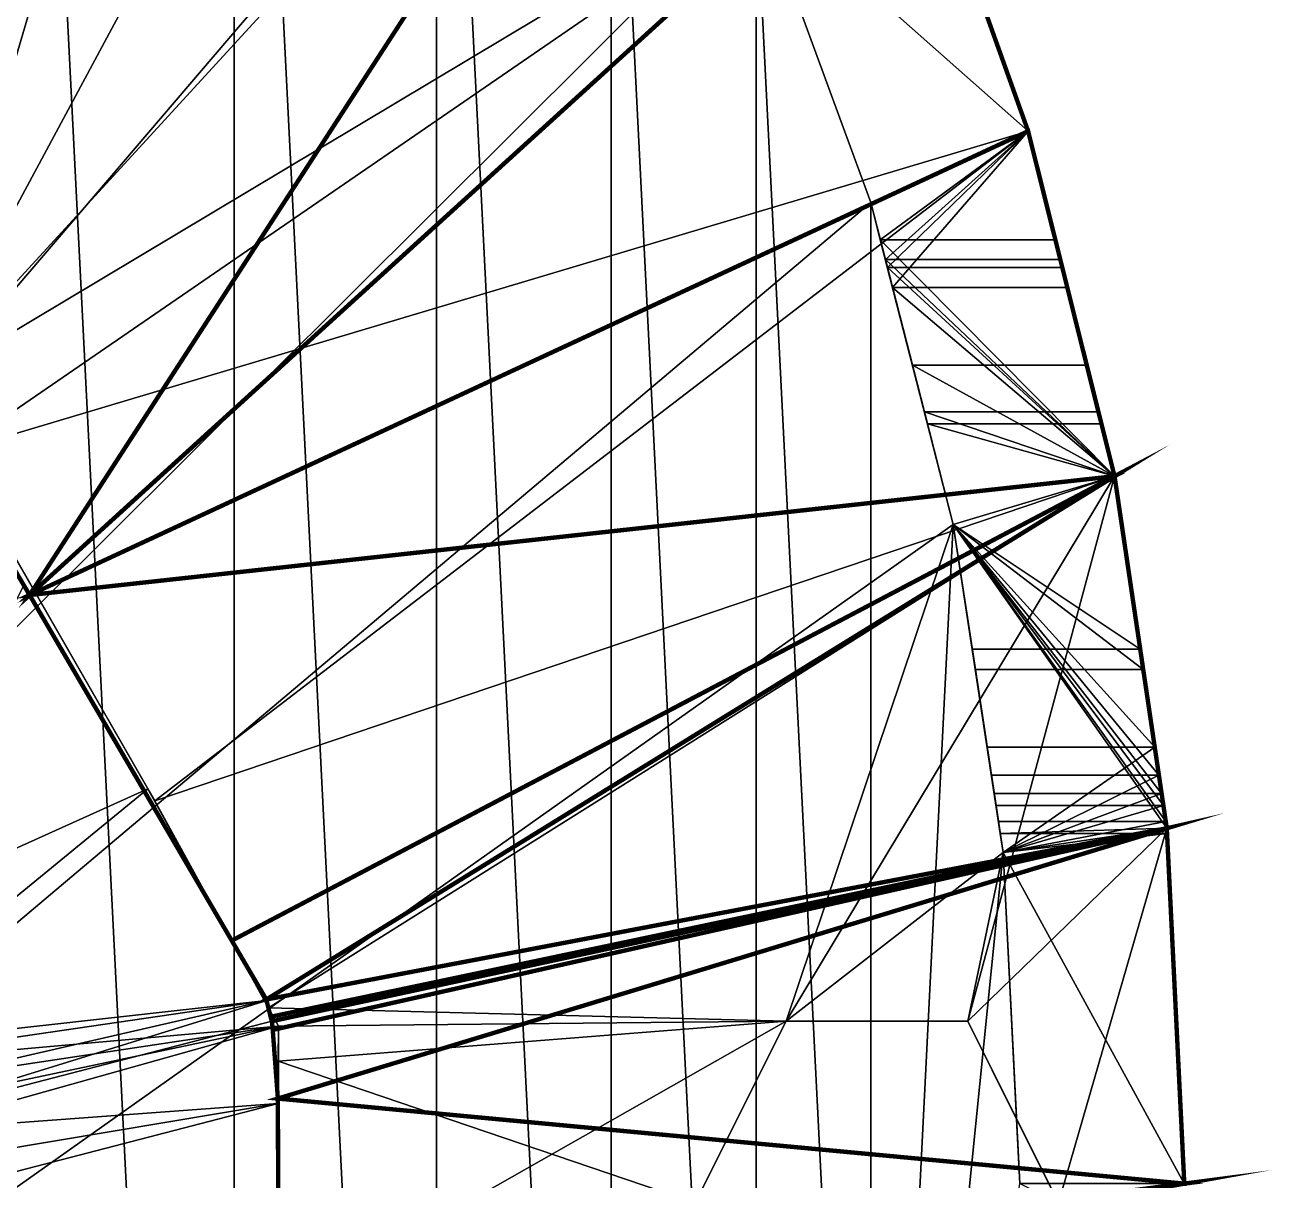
# Model space of a CAD drawing. Extents: x 4.6 to 28.8, y 0.1 to 46.7.
# Drawn here: x 20.75 to 28.78, y 23.49 to 30.93 of the extents above; entities that cross this region are included whole.
import ezdxf

# ---------------------------------------------------------------- set-up
doc = ezdxf.new("R2010")
doc.units = 0
doc.layers.get('0').update_dxf_attribs({"linetype": 'CONTINUOUS'})

msp = doc.modelspace()

# ---------------------------------------------------------------- linework, layer by layer
at = {"color": 252, "const_width": 0.0283}
for points in [[(20.7766, 27.2615), (16.766, 34.0328), (25.4545, 34.4781), (20.7766, 27.2615)], [(26.4344, 32.4062), (20.7766, 27.2615), (25.4545, 34.4781), (26.4344, 32.4062)], [(26.4344, 32.4062), (27.2065, 30.2487), (20.7766, 27.2615), (26.4344, 32.4062)], [(27.2065, 30.2487), (27.763, 28.0266), (20.7766, 27.2615), (27.2065, 30.2487)], [(22.3006, 24.6568), (22.0783, 25.0359), (27.763, 28.0266), (22.3006, 24.6568)], [(22.0783, 25.0359), (20.7766, 27.2615), (27.763, 28.0266), (22.0783, 25.0359)], [(27.763, 28.0266), (28.0993, 25.7593), (22.3006, 24.6568), (27.763, 28.0266)], [(22.3752, 24.0189), (22.3422, 24.4608), (28.0993, 25.7593), (22.3752, 24.0189)], [(22.3285, 24.5454), (22.3006, 24.6568), (28.0993, 25.7593), (22.3285, 24.5454)], [(28.0993, 25.7593), (28.2121, 23.471), (22.3752, 24.0189), (28.0993, 25.7593)], [(22.3366, 24.5171), (22.3285, 24.5454), (28.0993, 25.7593), (22.3366, 24.5171)], [(22.3422, 24.4608), (22.3366, 24.5171), (28.0993, 25.7593), (22.3422, 24.4608)], [(22.3791, 22.7133), (22.3752, 24.0189), (28.2121, 23.471), (22.3791, 22.7133)], [(22.3809, 22.4179), (22.3791, 22.7133), (28.2121, 23.471), (22.3809, 22.4179)]]:
    msp.add_lwpolyline(points, dxfattribs=at)
at = {"color": 252}
for points in [[(22.093, 9.6636, 1.9435), (20.6243, 38.8608, 1.9435), (20.6243, 8.0812, 1.9435), (22.093, 9.6636, 1.9435)], [(20.6243, 38.8608, 1.9435), (22.093, 9.6636, 1.9435), (22.093, 37.2785, 1.9435), (20.6243, 38.8608, 1.9435)], [(20.0584, 28.5908, 85.6156), (22.9118, 38.2841, 85.6156), (15.1394, 37.0901, 85.6156), (20.0584, 28.5908, 85.6156)], [(22.9118, 38.2841, 85.6156), (20.0584, 28.5908, 85.6156), (24.2769, 36.4433, 85.6156), (22.9118, 38.2841, 85.6156)], [(23.3966, 11.379, 1.9435), (22.093, 37.2785, 1.9435), (22.093, 9.6636, 1.9435), (23.3966, 11.379, 1.9435)], [(22.093, 37.2785, 1.9435), (23.3966, 11.379, 1.9435), (23.3966, 35.5631, 1.9435), (22.093, 37.2785, 1.9435)], [(25.4545, 34.4781, 85.6156), (24.2769, 36.4433, 85.6156), (20.0584, 28.5908, 85.6156), (25.4545, 34.4781, 85.6156)], [(24.5205, 33.7309, 83.6713), (8.1765, 14.5904, 83.6713), (23.3966, 35.5631, 83.6713), (24.5205, 33.7309, 83.6713)], [(24.5205, 13.2112, 1.9435), (23.3966, 35.5631, 1.9435), (23.3966, 11.379, 1.9435), (24.5205, 13.2112, 1.9435)], [(23.3966, 35.5631, 1.9435), (24.5205, 13.2112, 1.9435), (24.5205, 33.7309, 1.9435), (23.3966, 35.5631, 1.9435)], [(26.4344, 32.4062, 85.6156), (25.4545, 34.4781, 85.6156), (20.0584, 28.5908, 85.6156), (26.4344, 32.4062, 85.6156)], [(20.7766, 27.2615, 0), (20.7395, 27.3245, 0.7838), (16.766, 34.0328, 0), (20.7766, 27.2615, 0)], [(25.4561, 31.7999, 83.6713), (8.1765, 14.5904, 83.6713), (24.5205, 33.7309, 83.6713), (25.4561, 31.7999, 83.6713)], [(25.4561, 15.1422, 1.9435), (24.5205, 33.7309, 1.9435), (24.5205, 13.2112, 1.9435), (25.4561, 15.1422, 1.9435)], [(24.5205, 33.7309, 1.9435), (25.4561, 15.1422, 1.9435), (25.4561, 31.7999, 1.9435), (24.5205, 33.7309, 1.9435)], [(20.0584, 28.5908, 85.6156), (20.2912, 28.1839, 85.6156), (26.4344, 32.4062, 85.6156), (20.0584, 28.5908, 85.6156)], [(27.2065, 30.2487, 85.6156), (26.4344, 32.4062, 85.6156), (20.2912, 28.1839, 85.6156), (27.2065, 30.2487, 85.6156)], [(25.4561, 31.7999, 62.1618), (26.4344, 32.4062, 62.1495), (27.2065, 30.2487, 62.1933), (25.4561, 31.7999, 62.1618)], [(26.4344, 32.4062, 53.5308), (25.4561, 31.7999, 53.5432), (27.2065, 30.2487, 53.5747), (26.4344, 32.4062, 53.5308)], [(27.2065, 30.2487, 52.4248), (25.4561, 31.7999, 52.3933), (26.4344, 32.4062, 52.381), (27.2065, 30.2487, 52.4248)], [(26.4344, 32.4062, 43.7628), (25.4561, 31.7999, 43.775), (27.2065, 30.2487, 43.8063), (26.4344, 32.4062, 43.7628)], [(27.2065, 30.2487, 53.5747), (27.2065, 30.2487, 52.4248), (26.4344, 32.4062, 53.5308), (27.2065, 30.2487, 53.5747)], [(27.2065, 30.2487, 85.6156), (27.2065, 30.2487, 62.1933), (26.4344, 32.4062, 85.6156), (27.2065, 30.2487, 85.6156)], [(26.4344, 32.4062, 62.1495), (26.4344, 32.4062, 85.6156), (27.2065, 30.2487, 62.1933), (26.4344, 32.4062, 62.1495)], [(26.4344, 32.4062, 52.381), (26.4344, 32.4062, 53.5308), (27.2065, 30.2487, 52.4248), (26.4344, 32.4062, 52.381)], [(26.4344, 32.4062, 43.7628), (27.2065, 30.2487, 0), (26.4344, 32.4062, 0), (26.4344, 32.4062, 43.7628)], [(26.4344, 32.4062, 43.7628), (27.2065, 30.2487, 43.8063), (27.2065, 30.2487, 0), (26.4344, 32.4062, 43.7628)], [(26.1932, 29.7887, 83.6713), (8.1765, 14.5904, 83.6713), (25.4561, 31.7999, 83.6713), (26.1932, 29.7887, 83.6713)], [(26.1932, 17.1534, 1.9435), (25.4561, 31.7999, 1.9435), (25.4561, 15.1422, 1.9435), (26.1932, 17.1534, 1.9435)], [(25.4561, 31.7999, 53.5432), (26.1932, 29.7887, 52.4342), (26.1932, 29.7887, 53.584), (25.4561, 31.7999, 53.5432)], [(26.1932, 29.7887, 83.6713), (25.4561, 31.7999, 83.6713), (26.1932, 29.7887, 62.2026), (26.1932, 29.7887, 83.6713)], [(25.4561, 31.7999, 52.3933), (26.1932, 29.7887, 52.4342), (25.4561, 31.7999, 53.5432), (25.4561, 31.7999, 52.3933)], [(25.4561, 31.7999, 62.1618), (26.1932, 29.7887, 62.2026), (25.4561, 31.7999, 83.6713), (25.4561, 31.7999, 62.1618)], [(25.4561, 31.7999, 52.3933), (27.2065, 30.2487, 52.4248), (26.1932, 29.7887, 52.4342), (25.4561, 31.7999, 52.3933)], [(25.4561, 31.7999, 62.1618), (27.2065, 30.2487, 62.1933), (26.1932, 29.7887, 62.2026), (25.4561, 31.7999, 62.1618)], [(26.1932, 29.7887, 53.584), (27.2065, 30.2487, 53.5747), (25.4561, 31.7999, 53.5432), (26.1932, 29.7887, 53.584)], [(26.1932, 29.7887, 43.8156), (27.2065, 30.2487, 43.8063), (25.4561, 31.7999, 43.775), (26.1932, 29.7887, 43.8156)], [(26.1932, 29.7887, 43.8156), (25.4561, 31.7999, 43.775), (26.1932, 29.7887, 1.9435), (26.1932, 29.7887, 43.8156)], [(25.4561, 31.7999, 1.9435), (26.1932, 29.7887, 1.9435), (25.4561, 31.7999, 43.775), (25.4561, 31.7999, 1.9435)], [(26.1932, 17.1534, 1.9435), (26.1932, 29.7887, 1.9435), (25.4561, 31.7999, 1.9435), (26.1932, 17.1534, 1.9435)], [(21.5824, 25.9355, 85.6156), (27.2065, 30.2487, 85.6156), (20.2912, 28.1839, 85.6156), (21.5824, 25.9355, 85.6156)], [(27.2065, 30.2487, 85.6156), (21.5824, 25.9355, 85.6156), (27.763, 28.0266, 85.6156), (27.2065, 30.2487, 85.6156)], [(26.2874, 29.4213, 53.5915), (27.2065, 30.2487, 53.5747), (26.1932, 29.7887, 53.584), (26.2874, 29.4213, 53.5915)], [(26.1932, 29.7887, 62.2026), (27.2065, 30.2487, 62.1933), (26.3333, 29.2423, 62.2137), (26.1932, 29.7887, 62.2026)], [(26.3004, 29.3707, 52.4427), (26.1932, 29.7887, 52.4342), (27.2065, 30.2487, 52.4248), (26.3004, 29.3707, 52.4427)], [(26.1932, 29.7887, 43.8156), (26.2545, 29.5497, 43.8204), (27.2065, 30.2487, 43.8063), (26.1932, 29.7887, 43.8156)], [(27.3816, 29.5497, 43.8204), (27.2065, 30.2487, 43.8063), (26.2545, 29.5497, 43.8204), (27.3816, 29.5497, 43.8204)], [(26.2874, 29.4213, 53.5915), (27.4137, 29.4213, 53.5915), (27.2065, 30.2487, 53.5747), (26.2874, 29.4213, 53.5915)], [(27.4264, 29.3707, 52.4427), (26.3004, 29.3707, 52.4427), (27.2065, 30.2487, 52.4248), (27.4264, 29.3707, 52.4427)], [(27.4586, 29.2423, 62.2137), (26.3333, 29.2423, 62.2137), (27.2065, 30.2487, 62.1933), (27.4586, 29.2423, 62.2137)], [(27.4264, 29.3707, 52.4427), (27.2065, 30.2487, 52.4248), (27.4137, 29.4213, 53.5915), (27.4264, 29.3707, 52.4427)], [(27.2065, 30.2487, 53.5747), (27.4137, 29.4213, 53.5915), (27.2065, 30.2487, 52.4248), (27.2065, 30.2487, 53.5747)], [(27.2065, 30.2487, 62.1933), (27.2065, 30.2487, 85.6156), (27.4586, 29.2423, 62.2137), (27.2065, 30.2487, 62.1933)], [(27.6783, 28.3651, 62.9726), (27.4586, 29.2423, 62.2137), (27.2065, 30.2487, 85.6156), (27.6783, 28.3651, 62.9726)], [(27.763, 28.0266, 63.5325), (27.6783, 28.3651, 62.9726), (27.2065, 30.2487, 85.6156), (27.763, 28.0266, 63.5325)], [(27.763, 28.0266, 85.6156), (27.763, 28.0266, 63.5325), (27.2065, 30.2487, 85.6156), (27.763, 28.0266, 85.6156)], [(27.5841, 28.7411, 43.1736), (27.2065, 30.2487, 43.8063), (27.3816, 29.5497, 43.8204), (27.5841, 28.7411, 43.1736)], [(27.763, 28.0266, 41.9363), (27.2065, 30.2487, 43.8063), (27.5841, 28.7411, 43.1736), (27.763, 28.0266, 41.9363)], [(27.763, 28.0266, 0), (27.2065, 30.2487, 0), (27.763, 28.0266, 41.9363), (27.763, 28.0266, 0)], [(27.2065, 30.2487, 43.8063), (27.763, 28.0266, 41.9363), (27.2065, 30.2487, 0), (27.2065, 30.2487, 43.8063)], [(26.7247, 27.7168, 83.6713), (8.1765, 14.5904, 83.6713), (26.1932, 29.7887, 83.6713), (26.7247, 27.7168, 83.6713)], [(26.1932, 29.7887, 52.4342), (26.3004, 29.3707, 52.4427), (26.2874, 29.4213, 53.5915), (26.1932, 29.7887, 52.4342)], [(26.1932, 29.7887, 52.4342), (26.2874, 29.4213, 53.5915), (26.1932, 29.7887, 53.584), (26.1932, 29.7887, 52.4342)], [(26.5584, 28.3651, 62.9726), (26.1932, 29.7887, 83.6713), (26.3333, 29.2423, 62.2137), (26.5584, 28.3651, 62.9726)], [(26.1932, 29.7887, 62.2026), (26.3333, 29.2423, 62.2137), (26.1932, 29.7887, 83.6713), (26.1932, 29.7887, 62.2026)], [(26.7247, 27.7168, 64.0448), (26.1932, 29.7887, 83.6713), (26.5584, 28.3651, 62.9726), (26.7247, 27.7168, 64.0448)], [(26.7247, 27.7168, 83.6713), (26.1932, 29.7887, 83.6713), (26.7247, 27.7168, 64.0448), (26.7247, 27.7168, 83.6713)], [(26.2545, 29.5497, 43.8204), (26.1932, 29.7887, 1.9435), (26.462, 28.7411, 43.1736), (26.2545, 29.5497, 43.8204)], [(26.1932, 29.7887, 43.8156), (26.1932, 29.7887, 1.9435), (26.2545, 29.5497, 43.8204), (26.1932, 29.7887, 43.8156)], [(26.462, 28.7411, 43.1736), (26.1932, 29.7887, 1.9435), (26.7247, 27.7168, 41.3999), (26.462, 28.7411, 43.1736)], [(26.7247, 27.7168, 1.9435), (26.7247, 27.7168, 41.3999), (26.1932, 29.7887, 1.9435), (26.7247, 27.7168, 1.9435)], [(26.1932, 17.1534, 1.9435), (26.7247, 27.7168, 1.9435), (26.1932, 29.7887, 1.9435), (26.1932, 17.1534, 1.9435)], [(26.7247, 27.7168, 46.8524), (26.2545, 29.5497, 43.8204), (26.7247, 27.7168, 44.8671), (26.7247, 27.7168, 46.8524)], [(26.7247, 27.7168, 44.8671), (26.2545, 29.5497, 43.8204), (26.462, 28.7411, 43.1736), (26.7247, 27.7168, 44.8671)], [(26.7247, 27.7168, 46.8524), (27.763, 28.0266, 46.34), (26.2545, 29.5497, 43.8204), (26.7247, 27.7168, 46.8524)], [(27.3816, 29.5497, 43.8204), (26.2545, 29.5497, 43.8204), (27.763, 28.0266, 46.34), (27.3816, 29.5497, 43.8204)], [(27.5841, 28.7411, 43.1736), (27.3816, 29.5497, 43.8204), (27.763, 28.0266, 44.355), (27.5841, 28.7411, 43.1736)], [(27.763, 28.0266, 46.34), (27.763, 28.0266, 44.355), (27.3816, 29.5497, 43.8204), (27.763, 28.0266, 46.34)], [(26.5388, 28.4414, 53.0544), (26.7247, 27.7168, 54.2527), (26.2874, 29.4213, 53.5915), (26.5388, 28.4414, 53.0544)], [(26.7247, 27.7168, 56.4102), (26.2874, 29.4213, 53.5915), (26.7247, 27.7168, 54.2527), (26.7247, 27.7168, 56.4102)], [(26.5388, 28.4414, 53.0544), (26.2874, 29.4213, 53.5915), (26.3004, 29.3707, 52.4427), (26.5388, 28.4414, 53.0544)], [(27.4137, 29.4213, 53.5915), (26.2874, 29.4213, 53.5915), (27.763, 28.0266, 55.898), (27.4137, 29.4213, 53.5915)], [(26.7247, 27.7168, 56.4102), (27.763, 28.0266, 55.898), (26.2874, 29.4213, 53.5915), (26.7247, 27.7168, 56.4102)], [(27.6591, 28.4414, 53.0544), (27.4137, 29.4213, 53.5915), (27.763, 28.0266, 53.7405), (27.6591, 28.4414, 53.0544)], [(27.763, 28.0266, 55.898), (27.763, 28.0266, 53.7405), (27.4137, 29.4213, 53.5915), (27.763, 28.0266, 55.898)], [(27.6591, 28.4414, 53.0544), (27.4264, 29.3707, 52.4427), (27.4137, 29.4213, 53.5915), (27.6591, 28.4414, 53.0544)], [(26.7247, 27.7168, 51.7992), (26.5388, 28.4414, 53.0544), (26.3004, 29.3707, 52.4427), (26.7247, 27.7168, 51.7992)], [(26.3004, 29.3707, 52.4427), (26.7247, 27.7168, 49.5777), (26.7247, 27.7168, 51.7992), (26.3004, 29.3707, 52.4427)], [(26.3004, 29.3707, 52.4427), (27.763, 28.0266, 50.1143), (26.7247, 27.7168, 49.5777), (26.3004, 29.3707, 52.4427)], [(27.4264, 29.3707, 52.4427), (27.763, 28.0266, 50.1143), (26.3004, 29.3707, 52.4427), (27.4264, 29.3707, 52.4427)], [(27.763, 28.0266, 50.1143), (27.4264, 29.3707, 52.4427), (27.763, 28.0266, 52.3358), (27.763, 28.0266, 50.1143)], [(27.763, 28.0266, 52.3358), (27.4264, 29.3707, 52.4427), (27.6591, 28.4414, 53.0544), (27.763, 28.0266, 52.3358)], [(26.7247, 27.7168, 61.8495), (26.3333, 29.2423, 62.2137), (26.7247, 27.7168, 59.5721), (26.7247, 27.7168, 61.8495)], [(26.7247, 27.7168, 61.8495), (26.5584, 28.3651, 62.9726), (26.3333, 29.2423, 62.2137), (26.7247, 27.7168, 61.8495)], [(26.3333, 29.2423, 62.2137), (27.763, 28.0266, 60.1085), (26.7247, 27.7168, 59.5721), (26.3333, 29.2423, 62.2137)], [(26.3333, 29.2423, 62.2137), (27.4586, 29.2423, 62.2137), (27.763, 28.0266, 60.1085), (26.3333, 29.2423, 62.2137)], [(27.763, 28.0266, 62.3861), (27.4586, 29.2423, 62.2137), (27.6783, 28.3651, 62.9726), (27.763, 28.0266, 62.3861)], [(27.763, 28.0266, 60.1085), (27.4586, 29.2423, 62.2137), (27.763, 28.0266, 62.3861), (27.763, 28.0266, 60.1085)], [(27.5841, 28.7411, 43.1736), (27.763, 28.0266, 44.355), (26.462, 28.7411, 43.1736), (27.5841, 28.7411, 43.1736)], [(26.7247, 27.7168, 44.8671), (26.462, 28.7411, 43.1736), (27.763, 28.0266, 44.355), (26.7247, 27.7168, 44.8671)], [(26.7247, 27.7168, 41.3999), (27.763, 28.0266, 41.9363), (26.462, 28.7411, 43.1736), (26.7247, 27.7168, 41.3999)], [(27.5841, 28.7411, 43.1736), (26.462, 28.7411, 43.1736), (27.763, 28.0266, 41.9363), (27.5841, 28.7411, 43.1736)], [(20.0584, 28.5908, 85.0451), (18.9812, 24.8603, 85.0451), (21.5388, 26.013, 85.0451), (20.0584, 28.5908, 85.0451)], [(20.2912, 28.1839, 85.6156), (20.0584, 28.5908, 85.0451), (21.5388, 26.013, 85.0451), (20.2912, 28.1839, 85.6156)], [(27.6591, 28.4414, 53.0544), (27.763, 28.0266, 53.7405), (26.5388, 28.4414, 53.0544), (27.6591, 28.4414, 53.0544)], [(26.7247, 27.7168, 54.2527), (26.5388, 28.4414, 53.0544), (27.763, 28.0266, 53.7405), (26.7247, 27.7168, 54.2527)], [(27.6591, 28.4414, 53.0544), (26.5388, 28.4414, 53.0544), (27.763, 28.0266, 52.3358), (27.6591, 28.4414, 53.0544)], [(26.7247, 27.7168, 51.7992), (27.763, 28.0266, 52.3358), (26.5388, 28.4414, 53.0544), (26.7247, 27.7168, 51.7992)], [(26.7247, 27.7168, 61.8495), (27.763, 28.0266, 62.3861), (26.5584, 28.3651, 62.9726), (26.7247, 27.7168, 61.8495)], [(27.763, 28.0266, 63.5325), (26.7247, 27.7168, 64.0448), (26.5584, 28.3651, 62.9726), (27.763, 28.0266, 63.5325)], [(27.6783, 28.3651, 62.9726), (27.763, 28.0266, 63.5325), (26.5584, 28.3651, 62.9726), (27.6783, 28.3651, 62.9726)], [(27.6783, 28.3651, 62.9726), (26.5584, 28.3651, 62.9726), (27.763, 28.0266, 62.3861), (27.6783, 28.3651, 62.9726)], [(20.2912, 28.1839, 85.6156), (21.5388, 26.013, 85.0451), (21.5824, 25.9355, 85.6156), (20.2912, 28.1839, 85.6156)], [(22.3155, 24.6029, 85.6156), (27.763, 28.0266, 85.6156), (21.5824, 25.9355, 85.6156), (22.3155, 24.6029, 85.6156)], [(27.763, 28.0266, 85.6156), (22.3155, 24.6029, 85.6156), (25.6483, 24.5163, 85.6156), (27.763, 28.0266, 85.6156)], [(26.8174, 24.5163, 85.6156), (27.763, 28.0266, 85.6156), (25.6483, 24.5163, 85.6156), (26.8174, 24.5163, 85.6156)], [(27.763, 28.0266, 53.7405), (28.0928, 25.8029, 57.4177), (26.7247, 27.7168, 54.2527), (27.763, 28.0266, 53.7405)], [(27.763, 28.0266, 41.9363), (26.7247, 27.7168, 41.3999), (28.0218, 26.2815, 38.9146), (27.763, 28.0266, 41.9363)], [(27.763, 28.0266, 52.3358), (26.7247, 27.7168, 51.7992), (28.0662, 25.9827, 48.7954), (27.763, 28.0266, 52.3358)], [(27.763, 28.0266, 50.1143), (27.9283, 26.912, 48.1837), (26.7247, 27.7168, 49.5777), (27.763, 28.0266, 50.1143)], [(28.0484, 26.1025, 47.5361), (26.7247, 27.7168, 44.8671), (27.763, 28.0266, 44.355), (28.0484, 26.1025, 47.5361)], [(27.763, 28.0266, 46.34), (26.7247, 27.7168, 46.8524), (27.9283, 26.912, 48.1837), (27.763, 28.0266, 46.34)], [(27.763, 28.0266, 55.898), (26.7247, 27.7168, 56.4102), (27.9475, 26.7828, 57.9547), (27.763, 28.0266, 55.898)], [(27.763, 28.0266, 62.3861), (26.7247, 27.7168, 61.8495), (28.0775, 25.9064, 58.7136), (27.763, 28.0266, 62.3861)], [(27.9475, 26.7828, 57.9547), (26.7247, 27.7168, 59.5721), (27.763, 28.0266, 60.1085), (27.9475, 26.7828, 57.9547)], [(27.763, 28.0266, 63.5325), (28.0993, 25.7593, 67.2818), (26.7247, 27.7168, 64.0448), (27.763, 28.0266, 63.5325)], [(28.0993, 25.7593, 85.6156), (27.763, 28.0266, 85.6156), (26.8174, 24.5163, 85.6156), (28.0993, 25.7593, 85.6156)], [(27.763, 28.0266, 53.7405), (27.763, 28.0266, 55.898), (28.0928, 25.8029, 57.4177), (27.763, 28.0266, 53.7405)], [(27.9475, 26.7828, 57.9547), (28.0928, 25.8029, 57.4177), (27.763, 28.0266, 55.898), (27.9475, 26.7828, 57.9547)], [(27.763, 28.0266, 62.3861), (28.0775, 25.9064, 58.7136), (27.763, 28.0266, 60.1085), (27.763, 28.0266, 62.3861)], [(27.763, 28.0266, 60.1085), (28.0775, 25.9064, 58.7136), (27.9475, 26.7828, 57.9547), (27.763, 28.0266, 60.1085)], [(27.763, 28.0266, 63.5325), (27.763, 28.0266, 85.6156), (28.0993, 25.7593, 67.2818), (27.763, 28.0266, 63.5325)], [(28.0993, 25.7593, 85.6156), (28.0993, 25.7593, 67.2818), (27.763, 28.0266, 85.6156), (28.0993, 25.7593, 85.6156)], [(27.763, 28.0266, 52.3358), (28.0662, 25.9827, 48.7954), (27.763, 28.0266, 50.1143), (27.763, 28.0266, 52.3358)], [(27.763, 28.0266, 46.34), (27.9283, 26.912, 48.1837), (28.0484, 26.1025, 47.5361), (27.763, 28.0266, 46.34)], [(27.763, 28.0266, 46.34), (28.0484, 26.1025, 47.5361), (27.763, 28.0266, 44.355), (27.763, 28.0266, 46.34)], [(27.763, 28.0266, 50.1143), (28.0662, 25.9827, 48.7954), (27.9283, 26.912, 48.1837), (27.763, 28.0266, 50.1143)], [(28.0993, 25.7593, 0), (27.763, 28.0266, 0), (28.0218, 26.2815, 38.9146), (28.0993, 25.7593, 0)], [(27.763, 28.0266, 41.9363), (28.0218, 26.2815, 38.9146), (27.763, 28.0266, 0), (27.763, 28.0266, 41.9363)], [(25.6483, 24.5163, 83.6713), (8.1765, 14.5904, 83.6713), (26.7247, 27.7168, 83.6713), (25.6483, 24.5163, 83.6713)], [(26.7247, 27.7168, 83.6713), (27.0454, 25.6044, 83.6713), (25.6483, 24.5163, 83.6713), (26.7247, 27.7168, 83.6713)], [(26.1932, 17.1534, 1.9435), (27.0454, 25.6044, 1.9435), (26.7247, 27.7168, 1.9435), (26.1932, 17.1534, 1.9435)], [(26.8665, 26.7828, 57.9547), (26.7247, 27.7168, 56.4102), (27.0153, 25.8029, 57.4177), (26.8665, 26.7828, 57.9547)], [(26.7247, 27.7168, 56.4102), (26.7247, 27.7168, 54.2527), (27.0153, 25.8029, 57.4177), (26.7247, 27.7168, 56.4102)], [(26.9996, 25.9064, 58.7136), (26.7247, 27.7168, 61.8495), (26.7247, 27.7168, 59.5721), (26.9996, 25.9064, 58.7136)], [(26.7247, 27.7168, 59.5721), (26.8665, 26.7828, 57.9547), (26.9996, 25.9064, 58.7136), (26.7247, 27.7168, 59.5721)], [(26.7247, 27.7168, 64.0448), (27.0269, 25.7266, 67.3359), (26.7247, 27.7168, 83.6713), (26.7247, 27.7168, 64.0448)], [(26.7247, 27.7168, 83.6713), (27.0269, 25.7266, 67.3359), (27.0454, 25.6044, 83.6713), (26.7247, 27.7168, 83.6713)], [(28.0928, 25.8029, 57.4177), (27.0153, 25.8029, 57.4177), (26.7247, 27.7168, 54.2527), (28.0928, 25.8029, 57.4177)], [(26.9996, 25.9064, 58.7136), (28.0775, 25.9064, 58.7136), (26.7247, 27.7168, 61.8495), (26.9996, 25.9064, 58.7136)], [(27.9475, 26.7828, 57.9547), (26.8665, 26.7828, 57.9547), (26.7247, 27.7168, 59.5721), (27.9475, 26.7828, 57.9547)], [(26.7247, 27.7168, 51.7992), (26.7247, 27.7168, 49.5777), (26.988, 25.9827, 48.7954), (26.7247, 27.7168, 51.7992)], [(26.7247, 27.7168, 44.8671), (26.9698, 26.1025, 47.5361), (26.7247, 27.7168, 46.8524), (26.7247, 27.7168, 44.8671)], [(26.7247, 27.7168, 49.5777), (26.8469, 26.912, 48.1837), (26.988, 25.9827, 48.7954), (26.7247, 27.7168, 49.5777)], [(26.8469, 26.912, 48.1837), (26.7247, 27.7168, 46.8524), (26.9698, 26.1025, 47.5361), (26.8469, 26.912, 48.1837)], [(26.7247, 27.7168, 1.9435), (27.0454, 25.6044, 1.9435), (26.9426, 26.2815, 38.9146), (26.7247, 27.7168, 1.9435)], [(26.7247, 27.7168, 41.3999), (26.7247, 27.7168, 1.9435), (26.9426, 26.2815, 38.9146), (26.7247, 27.7168, 41.3999)], [(26.9426, 26.2815, 38.9146), (28.0218, 26.2815, 38.9146), (26.7247, 27.7168, 41.3999), (26.9426, 26.2815, 38.9146)], [(26.988, 25.9827, 48.7954), (28.0662, 25.9827, 48.7954), (26.7247, 27.7168, 51.7992), (26.988, 25.9827, 48.7954)], [(26.8469, 26.912, 48.1837), (27.9283, 26.912, 48.1837), (26.7247, 27.7168, 46.8524), (26.8469, 26.912, 48.1837)], [(26.7247, 27.7168, 44.8671), (28.0484, 26.1025, 47.5361), (26.9698, 26.1025, 47.5361), (26.7247, 27.7168, 44.8671)], [(26.8469, 26.912, 48.1837), (26.7247, 27.7168, 49.5777), (27.9283, 26.912, 48.1837), (26.8469, 26.912, 48.1837)], [(26.8665, 26.7828, 57.9547), (27.9475, 26.7828, 57.9547), (26.7247, 27.7168, 56.4102), (26.8665, 26.7828, 57.9547)], [(28.0993, 25.7593, 67.2818), (27.0269, 25.7266, 67.3359), (26.7247, 27.7168, 64.0448), (28.0993, 25.7593, 67.2818)], [(20.7395, 27.3245, 0.7838), (22.3031, 24.651, 0.7838), (19.263, 24.3116, 0.7838), (20.7395, 27.3245, 0.7838)], [(20.7395, 27.3245, 0.7838), (20.7766, 27.2615, 0), (22.0783, 25.0359, 0), (20.7395, 27.3245, 0.7838)], [(20.7395, 27.3245, 0.7838), (22.0783, 25.0359, 0), (22.3031, 24.651, 0.7838), (20.7395, 27.3245, 0.7838)], [(26.8469, 26.912, 48.1837), (26.9698, 26.1025, 47.5361), (26.988, 25.9827, 48.7954), (26.8469, 26.912, 48.1837)], [(27.9283, 26.912, 48.1837), (28.0662, 25.9827, 48.7954), (28.0484, 26.1025, 47.5361), (27.9283, 26.912, 48.1837)], [(26.8665, 26.7828, 57.9547), (27.0153, 25.8029, 57.4177), (26.9996, 25.9064, 58.7136), (26.8665, 26.7828, 57.9547)], [(28.0775, 25.9064, 58.7136), (28.0928, 25.8029, 57.4177), (27.9475, 26.7828, 57.9547), (28.0775, 25.9064, 58.7136)], [(28.0218, 26.2815, 38.9146), (26.9426, 26.2815, 38.9146), (27.0454, 25.6044, 38.9284), (28.0218, 26.2815, 38.9146)], [(27.0454, 25.6044, 38.9284), (26.9426, 26.2815, 38.9146), (27.0454, 25.6044, 1.9435), (27.0454, 25.6044, 38.9284)], [(28.0218, 26.2815, 38.9146), (27.0454, 25.6044, 38.9284), (28.0993, 25.7593, 38.9252), (28.0218, 26.2815, 38.9146)], [(28.0218, 26.2815, 38.9146), (28.0993, 25.7593, 38.9252), (28.0993, 25.7593, 0), (28.0218, 26.2815, 38.9146)], [(26.9698, 26.1025, 47.5361), (27.0454, 25.6044, 47.5462), (26.988, 25.9827, 48.7954), (26.9698, 26.1025, 47.5361)], [(26.9698, 26.1025, 47.5361), (28.0484, 26.1025, 47.5361), (27.0454, 25.6044, 47.5462), (26.9698, 26.1025, 47.5361)], [(28.0993, 25.7593, 47.5431), (27.0454, 25.6044, 47.5462), (28.0484, 26.1025, 47.5361), (28.0993, 25.7593, 47.5431)], [(28.0993, 25.7593, 47.5431), (28.0484, 26.1025, 47.5361), (28.0662, 25.9827, 48.7954), (28.0993, 25.7593, 47.5431)], [(19.3416, 24.2151, 85.0451), (21.5388, 26.013, 85.0451), (18.9812, 24.8603, 85.0451), (19.3416, 24.2151, 85.0451)], [(21.5388, 26.013, 85.0451), (19.3416, 24.2151, 85.0451), (22.3794, 24.4852, 85.0451), (21.5388, 26.013, 85.0451)], [(22.3794, 24.4852, 85.0451), (22.3155, 24.6029, 85.6156), (21.5388, 26.013, 85.0451), (22.3794, 24.4852, 85.0451)], [(21.5824, 25.9355, 85.6156), (21.5388, 26.013, 85.0451), (22.3155, 24.6029, 85.6156), (21.5824, 25.9355, 85.6156)], [(27.0454, 25.6044, 48.8031), (26.988, 25.9827, 48.7954), (27.0454, 25.6044, 47.5462), (27.0454, 25.6044, 48.8031)], [(26.988, 25.9827, 48.7954), (27.0454, 25.6044, 48.8031), (28.0662, 25.9827, 48.7954), (26.988, 25.9827, 48.7954)], [(28.0662, 25.9827, 48.7954), (27.0454, 25.6044, 48.8031), (28.0993, 25.7593, 48.8), (28.0662, 25.9827, 48.7954)], [(28.0993, 25.7593, 48.8), (28.0993, 25.7593, 47.5431), (28.0662, 25.9827, 48.7954), (28.0993, 25.7593, 48.8)], [(27.0454, 25.6044, 58.7197), (26.9996, 25.9064, 58.7136), (27.0153, 25.8029, 57.4177), (27.0454, 25.6044, 58.7197)], [(26.9996, 25.9064, 58.7136), (27.0454, 25.6044, 58.7197), (28.0775, 25.9064, 58.7136), (26.9996, 25.9064, 58.7136)], [(28.0993, 25.7593, 58.7166), (28.0775, 25.9064, 58.7136), (27.0454, 25.6044, 58.7197), (28.0993, 25.7593, 58.7166)], [(28.0775, 25.9064, 58.7136), (28.0993, 25.7593, 58.7166), (28.0928, 25.8029, 57.4177), (28.0775, 25.9064, 58.7136)], [(27.0454, 25.6044, 58.7197), (27.0153, 25.8029, 57.4177), (27.0454, 25.6044, 57.4217), (27.0454, 25.6044, 58.7197)], [(27.0153, 25.8029, 57.4177), (28.0928, 25.8029, 57.4177), (27.0454, 25.6044, 57.4217), (27.0153, 25.8029, 57.4177)], [(28.0928, 25.8029, 57.4177), (28.0993, 25.7593, 57.4186), (27.0454, 25.6044, 57.4217), (28.0928, 25.8029, 57.4177)], [(28.0993, 25.7593, 57.4186), (28.0928, 25.8029, 57.4177), (28.0993, 25.7593, 58.7166), (28.0993, 25.7593, 57.4186)], [(26.8174, 24.5163, 85.6156), (27.4019, 23.3465, 85.6156), (28.0993, 25.7593, 85.6156), (26.8174, 24.5163, 85.6156)], [(28.1009, 25.7266, 67.3359), (27.0269, 25.7266, 67.3359), (28.0993, 25.7593, 67.2818), (28.1009, 25.7266, 67.3359)], [(27.0454, 25.6044, 67.3384), (27.0454, 25.6044, 83.6713), (27.0269, 25.7266, 67.3359), (27.0454, 25.6044, 67.3384)], [(27.0269, 25.7266, 67.3359), (28.1009, 25.7266, 67.3359), (27.0454, 25.6044, 67.3384), (27.0269, 25.7266, 67.3359)], [(28.2121, 23.471, 48.8464), (28.0993, 25.7593, 48.8), (27.0454, 25.6044, 48.8031), (28.2121, 23.471, 48.8464)], [(28.0993, 25.7593, 47.5431), (28.2121, 23.471, 47.5895), (27.0454, 25.6044, 47.5462), (28.0993, 25.7593, 47.5431)], [(28.0993, 25.7593, 38.9252), (27.0454, 25.6044, 38.9284), (28.2121, 23.471, 38.9717), (28.0993, 25.7593, 38.9252)], [(28.0993, 25.7593, 57.4186), (28.2121, 23.471, 57.4651), (27.0454, 25.6044, 57.4217), (28.0993, 25.7593, 57.4186)], [(28.2121, 23.471, 58.7631), (28.0993, 25.7593, 58.7166), (27.0454, 25.6044, 58.7197), (28.2121, 23.471, 58.7631)], [(28.1009, 25.7266, 67.3359), (28.2121, 23.471, 67.3817), (27.0454, 25.6044, 67.3384), (28.1009, 25.7266, 67.3359)], [(28.2121, 23.471, 85.6156), (28.0993, 25.7593, 85.6156), (27.4019, 23.3465, 85.6156), (28.2121, 23.471, 85.6156)], [(28.0993, 25.7593, 58.7166), (28.2121, 23.471, 58.7631), (28.2121, 23.471, 57.4651), (28.0993, 25.7593, 58.7166)], [(28.0993, 25.7593, 58.7166), (28.2121, 23.471, 57.4651), (28.0993, 25.7593, 57.4186), (28.0993, 25.7593, 58.7166)], [(28.0993, 25.7593, 85.6156), (28.2121, 23.471, 67.3817), (28.1009, 25.7266, 67.3359), (28.0993, 25.7593, 85.6156)], [(28.0993, 25.7593, 85.6156), (28.1009, 25.7266, 67.3359), (28.0993, 25.7593, 67.2818), (28.0993, 25.7593, 85.6156)], [(28.2121, 23.471, 67.3817), (28.0993, 25.7593, 85.6156), (28.2121, 23.471, 85.6156), (28.2121, 23.471, 67.3817)], [(28.0993, 25.7593, 47.5431), (28.0993, 25.7593, 48.8), (28.2121, 23.471, 47.5895), (28.0993, 25.7593, 47.5431)], [(28.2121, 23.471, 48.8464), (28.2121, 23.471, 47.5895), (28.0993, 25.7593, 48.8), (28.2121, 23.471, 48.8464)], [(28.2121, 23.471, 38.9717), (28.2121, 23.471, 0), (28.0993, 25.7593, 38.9252), (28.2121, 23.471, 38.9717)], [(28.0993, 25.7593, 0), (28.0993, 25.7593, 38.9252), (28.2121, 23.471, 0), (28.0993, 25.7593, 0)], [(26.8174, 24.5163, 83.6713), (25.6483, 24.5163, 83.6713), (27.0454, 25.6044, 83.6713), (26.8174, 24.5163, 83.6713)], [(26.1932, 17.1534, 1.9435), (27.1528, 23.471, 1.9435), (27.0454, 25.6044, 1.9435), (26.1932, 17.1534, 1.9435)], [(27.1319, 23.8869, 83.6713), (26.8174, 24.5163, 83.6713), (27.0454, 25.6044, 83.6713), (27.1319, 23.8869, 83.6713)], [(27.0454, 25.6044, 83.6713), (27.1319, 23.8869, 83.2884), (27.1319, 23.8869, 83.6713), (27.0454, 25.6044, 83.6713)], [(27.0454, 25.6044, 57.4217), (27.1528, 23.471, 57.4651), (27.0454, 25.6044, 58.7197), (27.0454, 25.6044, 57.4217)], [(27.1528, 23.471, 58.7631), (27.0454, 25.6044, 58.7197), (27.1528, 23.471, 57.4651), (27.1528, 23.471, 58.7631)], [(27.0454, 25.6044, 83.6713), (27.0454, 25.6044, 67.3384), (27.1319, 23.8869, 83.2884), (27.0454, 25.6044, 83.6713)], [(27.0454, 25.6044, 67.3384), (27.1528, 23.471, 67.3817), (27.1319, 23.8869, 83.2884), (27.0454, 25.6044, 67.3384)], [(27.1528, 23.471, 48.8464), (27.0454, 25.6044, 48.8031), (27.1528, 23.471, 47.5895), (27.1528, 23.471, 48.8464)], [(27.0454, 25.6044, 47.5462), (27.1528, 23.471, 47.5895), (27.0454, 25.6044, 48.8031), (27.0454, 25.6044, 47.5462)], [(27.1528, 23.471, 48.8464), (28.2121, 23.471, 48.8464), (27.0454, 25.6044, 48.8031), (27.1528, 23.471, 48.8464)], [(27.1528, 23.471, 38.9717), (28.2121, 23.471, 38.9717), (27.0454, 25.6044, 38.9284), (27.1528, 23.471, 38.9717)], [(27.1528, 23.471, 47.5895), (27.0454, 25.6044, 47.5462), (28.2121, 23.471, 47.5895), (27.1528, 23.471, 47.5895)], [(27.1528, 23.471, 57.4651), (27.0454, 25.6044, 57.4217), (28.2121, 23.471, 57.4651), (27.1528, 23.471, 57.4651)], [(27.0454, 25.6044, 58.7197), (27.1528, 23.471, 58.7631), (28.2121, 23.471, 58.7631), (27.0454, 25.6044, 58.7197)], [(27.1528, 23.471, 67.3817), (27.0454, 25.6044, 67.3384), (28.2121, 23.471, 67.3817), (27.1528, 23.471, 67.3817)], [(27.0454, 25.6044, 38.9284), (27.0454, 25.6044, 1.9435), (27.1528, 23.471, 1.9435), (27.0454, 25.6044, 38.9284)], [(27.0454, 25.6044, 38.9284), (27.1528, 23.471, 1.9435), (27.1528, 23.471, 38.9717), (27.0454, 25.6044, 38.9284)], [(22.3031, 24.651, 0.7838), (22.0783, 25.0359, 0), (22.3006, 24.6568, 0), (22.3031, 24.651, 0.7838)], [(22.3031, 24.651, 0.7838), (22.3006, 24.6568, 0), (22.3285, 24.5454, 0), (22.3031, 24.651, 0.7838)], [(19.263, 24.3116, 0.7838), (22.3031, 24.651, 0.7838), (19.3252, 24.2151, 0.7838), (19.263, 24.3116, 0.7838)], [(19.3252, 24.2151, 0.7838), (22.3031, 24.651, 0.7838), (19.4171, 23.9863, 0.7838), (19.3252, 24.2151, 0.7838)], [(19.4171, 23.9863, 0.7838), (22.3031, 24.651, 0.7838), (19.4638, 23.7722, 0.7838), (19.4171, 23.9863, 0.7838)], [(22.3366, 24.5171, 0.7838), (19.4638, 23.7722, 0.7838), (22.3031, 24.651, 0.7838), (22.3366, 24.5171, 0.7838)], [(22.3031, 24.651, 0.7838), (22.3285, 24.5454, 0), (22.3366, 24.5171, 0.7838), (22.3031, 24.651, 0.7838)], [(22.3155, 24.6029, 85.6156), (22.3794, 24.4852, 85.0451), (22.3794, 24.4852, 85.6156), (22.3155, 24.6029, 85.6156)], [(22.3794, 24.4852, 85.6156), (25.6483, 24.5163, 85.6156), (22.3155, 24.6029, 85.6156), (22.3794, 24.4852, 85.6156)], [(25.063, 23.3465, 83.6713), (8.1765, 14.5904, 83.6713), (25.6483, 24.5163, 83.6713), (25.063, 23.3465, 83.6713)], [(22.3763, 23.9863, 0.7838), (19.4638, 23.7722, 0.7838), (22.3366, 24.5171, 0.7838), (22.3763, 23.9863, 0.7838)], [(22.3366, 24.5171, 0.7838), (22.3285, 24.5454, 0), (22.3366, 24.5171, 0), (22.3366, 24.5171, 0.7838)], [(22.3422, 24.4608, 0), (22.3366, 24.5171, 0.7838), (22.3366, 24.5171, 0), (22.3422, 24.4608, 0)], [(22.3366, 24.5171, 0.7838), (22.3422, 24.4608, 0), (22.3763, 23.9863, 0.7838), (22.3366, 24.5171, 0.7838)], [(22.3794, 24.4852, 85.6156), (22.378, 24.2599, 85.6156), (25.6483, 24.5163, 85.6156), (22.3794, 24.4852, 85.6156)], [(25.063, 23.3465, 85.6156), (25.6483, 24.5163, 85.6156), (22.378, 24.2599, 85.6156), (25.063, 23.3465, 85.6156)], [(25.6483, 24.5163, 83.6713), (25.6483, 24.5163, 85.6156), (25.063, 23.3465, 85.6156), (25.6483, 24.5163, 83.6713)], [(25.6483, 24.5163, 83.6713), (25.063, 23.3465, 85.6156), (25.063, 23.3465, 83.6713), (25.6483, 24.5163, 83.6713)], [(26.8174, 24.5163, 83.6713), (26.8174, 24.5163, 85.6156), (25.6483, 24.5163, 85.6156), (26.8174, 24.5163, 83.6713)], [(26.8174, 24.5163, 83.6713), (25.6483, 24.5163, 85.6156), (25.6483, 24.5163, 83.6713), (26.8174, 24.5163, 83.6713)], [(26.8174, 24.5163, 83.6713), (27.1319, 23.8869, 83.6713), (26.8174, 24.5163, 85.6156), (26.8174, 24.5163, 83.6713)], [(26.8174, 24.5163, 85.6156), (27.1319, 23.8869, 83.6713), (27.4019, 23.3465, 85.6156), (26.8174, 24.5163, 85.6156)], [(19.4109, 24.0376, 85.0451), (22.3794, 24.4852, 85.0451), (19.3416, 24.2151, 85.0451), (19.4109, 24.0376, 85.0451)], [(19.4513, 23.8672, 85.0451), (22.3794, 24.4852, 85.0451), (19.4109, 24.0376, 85.0451), (19.4513, 23.8672, 85.0451)], [(19.4708, 23.6695, 85.0451), (22.3794, 24.4852, 85.0451), (19.4513, 23.8672, 85.0451), (19.4708, 23.6695, 85.0451)], [(22.3794, 24.4852, 85.0451), (19.4708, 23.6695, 85.0451), (22.3747, 22.9169, 85.0451), (22.3794, 24.4852, 85.0451)], [(22.3752, 24.0189, 0), (22.3763, 23.9863, 0.7838), (22.3422, 24.4608, 0), (22.3752, 24.0189, 0)], [(22.3794, 24.4852, 85.0451), (22.3747, 22.9169, 85.0451), (22.378, 24.2599, 85.6156), (22.3794, 24.4852, 85.0451)], [(22.3794, 24.4852, 85.6156), (22.3794, 24.4852, 85.0451), (22.378, 24.2599, 85.6156), (22.3794, 24.4852, 85.6156)], [(22.378, 24.2599, 85.6156), (22.3739, 22.892, 85.6156), (25.063, 23.3465, 85.6156), (22.378, 24.2599, 85.6156)], [(22.3739, 22.892, 85.6156), (22.378, 24.2599, 85.6156), (22.3747, 22.9169, 85.0451), (22.3739, 22.892, 85.6156)], [(22.3763, 23.9863, 0.7838), (22.3752, 24.0189, 0), (22.3791, 22.7133, 0), (22.3763, 23.9863, 0.7838)], [(19.4638, 23.7722, 0.7838), (22.3763, 23.9863, 0.7838), (19.4817, 23.5029, 0.7838), (19.4638, 23.7722, 0.7838)], [(22.3809, 22.4179, 0.7838), (19.4723, 23.2336, 0.7838), (22.3763, 23.9863, 0.7838), (22.3809, 22.4179, 0.7838)], [(19.4817, 23.5029, 0.7838), (22.3763, 23.9863, 0.7838), (19.4723, 23.2336, 0.7838), (19.4817, 23.5029, 0.7838)], [(22.3763, 23.9863, 0.7838), (22.3791, 22.7133, 0), (22.3809, 22.4179, 0.7838), (22.3763, 23.9863, 0.7838)], [(27.1528, 23.471, 83.2884), (27.1319, 23.8869, 83.2884), (27.1528, 23.471, 67.3817), (27.1528, 23.471, 83.2884)], [(27.1319, 23.8869, 83.2884), (27.4019, 23.3465, 83.2884), (27.1319, 23.8869, 83.6713), (27.1319, 23.8869, 83.2884)], [(27.4019, 23.3465, 85.6156), (27.1319, 23.8869, 83.6713), (27.4019, 23.3465, 83.2884), (27.4019, 23.3465, 85.6156)], [(27.1319, 23.8869, 83.2884), (27.1528, 23.471, 83.2884), (27.4019, 23.3465, 83.2884), (27.1319, 23.8869, 83.2884)]]:
    msp.add_polyline3d(points, dxfattribs=at)

doc.saveas('drawing.dxf')
